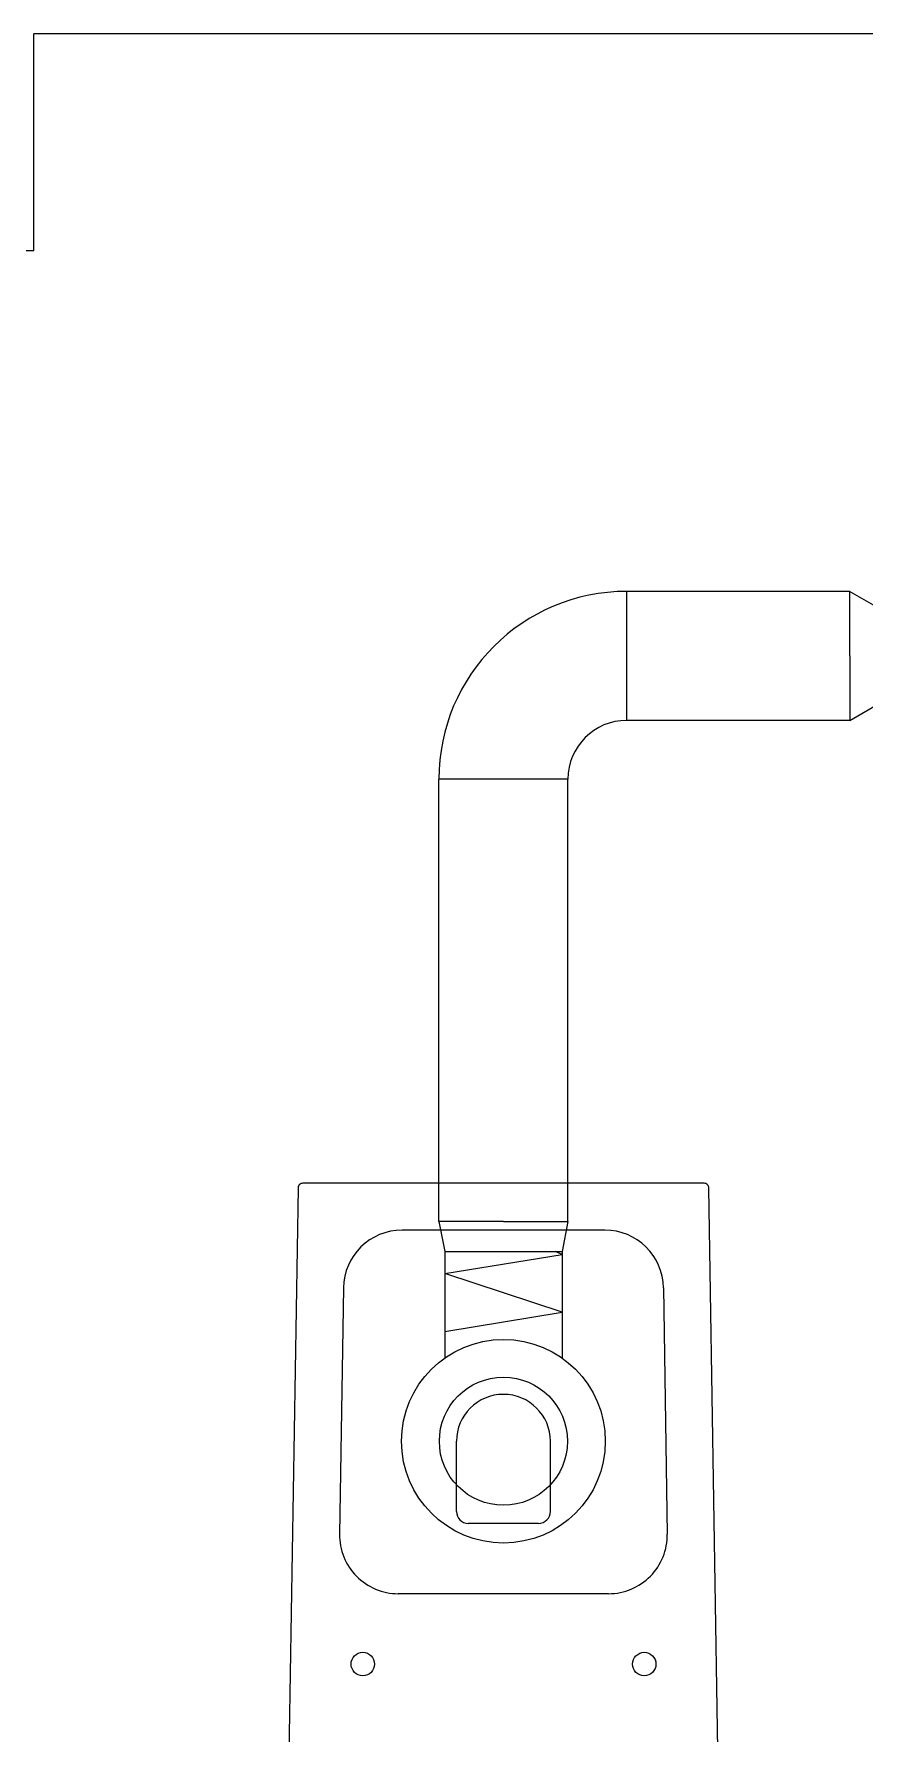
# Model space of a CAD drawing. Header units: millimetres. Extents: x 441156 to 441876, y 4514765 to 4515211.
# Drawn here: x 441335.057 to 441335.766, y 4515147.399 to 4515148.848 of the extents above; entities that cross this region are included whole.
import ezdxf

# ---------------------------------------------------------------- set-up
doc = ezdxf.new("R2010")
doc.units = ezdxf.units.MM
doc.layers.add('01_mono PRIMERA', color=2, linetype='Continuous')
doc.layers.add('Instalaciones_ventilación_extracción', color=86, linetype='Continuous', lineweight=25)

# ---------------------------------------------------------------- blocks, each defined once
blk = doc.blocks.new('A$C065C7C63')
at = {"layer": '01_mono PRIMERA', "color": 254}
for p, q in [((4.2822, 9.315, 0), (2.5822, 9.315, 0)), ((2.5822, 9.13, 0), (2.5822, 9.315, 0)), ((2.5822, 9.13, 0), (1.8322, 9.13, 0)), ((3.0686, 8.295, 0), (2.8959, 8.295, 0)), ((2.8459, 8.2458, 0), (2.8426, 8.0358, 0)), ((3.1186, 8.2458, 0), (3.1218, 8.0358, 0)), ((2.9422, 8.055, 0), (2.9422, 8.115, 0)), ((3.0222, 8.055, 0), (3.0222, 8.115, 0)), ((3.0122, 8.045, 0), (2.9522, 8.045, 0)), ((3.0718, 7.985, 0), (2.8926, 7.985, 0))]:
    blk.add_line(p, q, dxfattribs=at)
at = {"layer": '01_mono PRIMERA', "color": 254, "elevation": 0, "flags": 128}
blk.add_lwpolyline([(3.1632, 7.705, 0.414214), (3.1672, 7.709), (3.1672, 7.71), (3.1572, 8.3307, 0.436396), (3.1532, 8.335), (2.8112, 8.335, 0.436396), (2.8072, 8.3307), (2.7972, 7.71), (2.7972, 7.709, 0.414214), (2.8012, 7.705)], format="xyb", close=True, dxfattribs=at)
at = {"layer": '01_mono PRIMERA', "color": 254}
for centre in [(2.8624, 7.925, 0), (3.1022, 7.925, 0)]:
    blk.add_circle(centre, 0.01, dxfattribs=at)
for centre, radius, start, end in [((2.8959, 8.245, 0), 0.05, 90, 179.076), ((3.0686, 8.245, 0), 0.05, 0.924, 90), ((2.9822, 8.115, 0), 0.04, 0, 180), ((2.9522, 8.055, 0), 0.01, 180, 270), ((3.0122, 8.055, 0), 0.01, 270, 0), ((2.8926, 8.035, 0), 0.05, 179.076, 270), ((3.0718, 8.035, 0), 0.05, 270, 0.924)]:
    blk.add_arc(centre, radius, start, end, dxfattribs=at)

msp = doc.modelspace()

# ---------------------------------------------------------------- linework, layer by layer
at = {"layer": 'Instalaciones_ventilación_extracción'}
for p, q in [((441335.75264332, 4515148.3725512, -0.00000053), (441335.56249436, 4515148.3725512, -0.00000053)), ((441335.56249436, 4515148.2625512, -0.00000053), (441335.56249436, 4515148.3725512, -0.00000053)), ((441335.75264332, 4515148.3175512, -0.00000053), (441335.75264332, 4515148.3725512, -0.00000053)), ((441335.75264332, 4515148.3725512, -0.00000053), (441335.77847407, 4515148.3575512, -0.00000053)), ((441335.75264332, 4515148.3175512, -0.00000053), (441335.75264332, 4515148.2625512, -0.00000053)), ((441335.75264332, 4515148.2625512, -0.00000053), (441335.77847407, 4515148.2775512, -0.00000053)), ((441335.75264332, 4515148.2625512, -0.00000053), (441335.56249436, 4515148.2625512, -0.00000053)), ((441335.40249436, 4515147.83519549, -0.00000053), (441335.40249436, 4515148.2125512, -0.00000053)), ((441335.51249436, 4515148.2125512, -0.00000053), (441335.40249436, 4515148.2125512, -0.00000053)), ((441335.51249436, 4515147.83519549, -0.00000053), (441335.51249436, 4515148.2125512, -0.00000053)), ((441335.45749437, 4515147.83519549, -0.00000053), (441335.40249436, 4515147.83519549, -0.00000053)), ((441335.40249436, 4515147.83519549, -0.00000053), (441335.40749436, 4515147.80955263, -0.00000053)), ((441335.45749437, 4515147.83519549, -0.00000053), (441335.51249436, 4515147.83519549, -0.00000053)), ((441335.51249436, 4515147.83519549, -0.00000053), (441335.50749436, 4515147.80955263, -0.00000053)), ((441335.40749436, 4515147.80955263, -0.00000053), (441335.50749436, 4515147.80955263, -0.00000053)), ((441335.40749436, 4515147.80955263, -0.00000053), (441335.40749436, 4515147.71880732, -0.00000053)), ((441335.40749436, 4515147.79077642, -0.00000053), (441335.50749436, 4515147.80719273, -0.00000053)), ((441335.50749436, 4515147.80719273, -0.00000053), (441335.50144134, 4515147.80955263, -0.00000053)), ((441335.50749436, 4515147.80955263, -0.00000053), (441335.50749436, 4515147.71880732, -0.00000053)), ((441335.50749436, 4515147.75794804, -0.00000053), (441335.40749436, 4515147.79077642, -0.00000053)), ((441335.40749436, 4515147.74153174, -0.00000053), (441335.50749436, 4515147.75794804, -0.00000053))]:
    msp.add_line(p, q, dxfattribs=at)
for radius in [0.08679792, 0.05461261]:
    msp.add_circle((441335.45749437, 4515147.64785749, -0.00000053), radius, dxfattribs=at)
for radius in [0.16, 0.05]:
    msp.add_arc((441335.56249436, 4515148.2125512, -0.00000053), radius, 90, 180, dxfattribs=at)

# ---------------------------------------------------------------- block references
at = {"layer": '01_mono PRIMERA'}
msp.add_blockref('A$C065C7C63', (441332.47527523, 4515139.53285721), dxfattribs=at)

doc.saveas('drawing.dxf')
